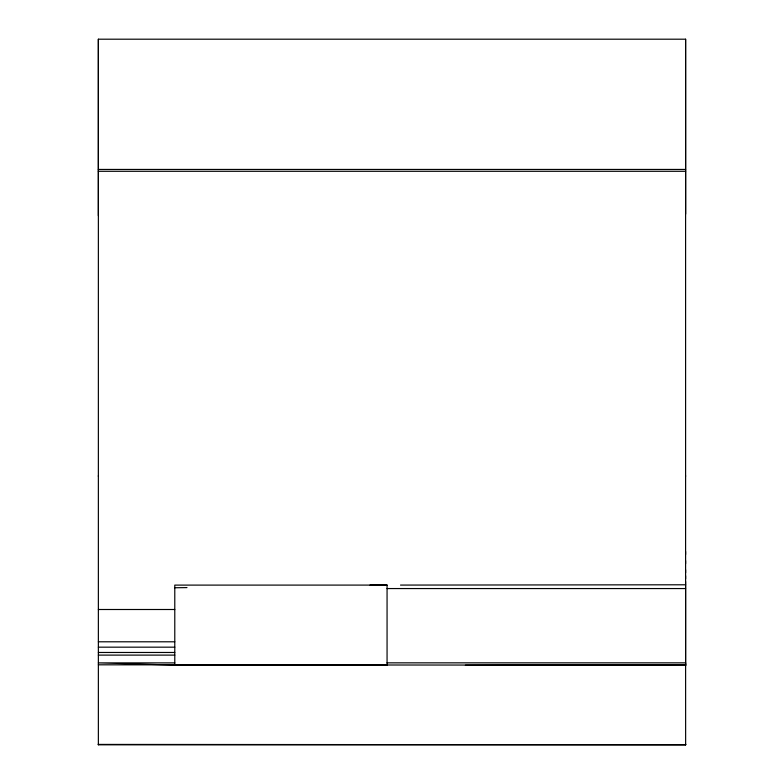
<?xml version="1.0" encoding="UTF-8"?>
<svg xmlns="http://www.w3.org/2000/svg" width="784" height="784" viewBox="0 0 784 784"><rect width="100%" height="100%" fill="white"/><g stroke="black" fill="none" stroke-linecap="round" stroke-linejoin="round"><path stroke-width="1.18" d="M98.363 476.29L98.363 39.2L685.598 39.2L685.637 214.101M685.598 665.704L685.598 475.761M685.598 476.29L685.598 39.2M387.061 665.155L174.783 664.754L329.76 665.224M174.783 587.755L186.984 587.598M374.86 585.246L387.061 585.089L174.783 585.109L174.783 665.087L98.363 662.882L174.783 662.882M465.363 665.224L685.608 664.587L685.637 744.8L98.363 744.8L98.363 744.036M98.363 169.442L685.598 169.442M98.363 171.294L685.598 171.294M369.979 585.08L387.061 585.089L387.061 665.459L387.061 664.881L174.783 664.803M400.516 585.08L685.598 584.786M387.061 588.559L685.598 588.559M98.363 609.501L174.783 609.501M98.363 641.792L174.783 641.792M98.363 647.172L174.783 647.172M98.363 652.474L174.783 652.474M98.363 655.11L174.783 655.11M387.061 662.843L685.598 662.843L685.608 664.587M296.989 664.861L333.935 664.773L227.909 664.734L245.147 664.812M269.549 664.852L283.347 664.861M98.363 664.812L685.637 665.195M98.363 744.418L685.637 744.8L685.598 744.036L685.598 744.8M685.598 551.466L685.598 554.533M685.598 560.658L685.598 563.706M685.598 569.772L685.598 572.8M685.598 575.809L685.598 578.808M685.598 581.483L685.598 665.44M98.363 39.2L98.363 215.688M98.363 475.761L98.363 744.8"/></g></svg>
